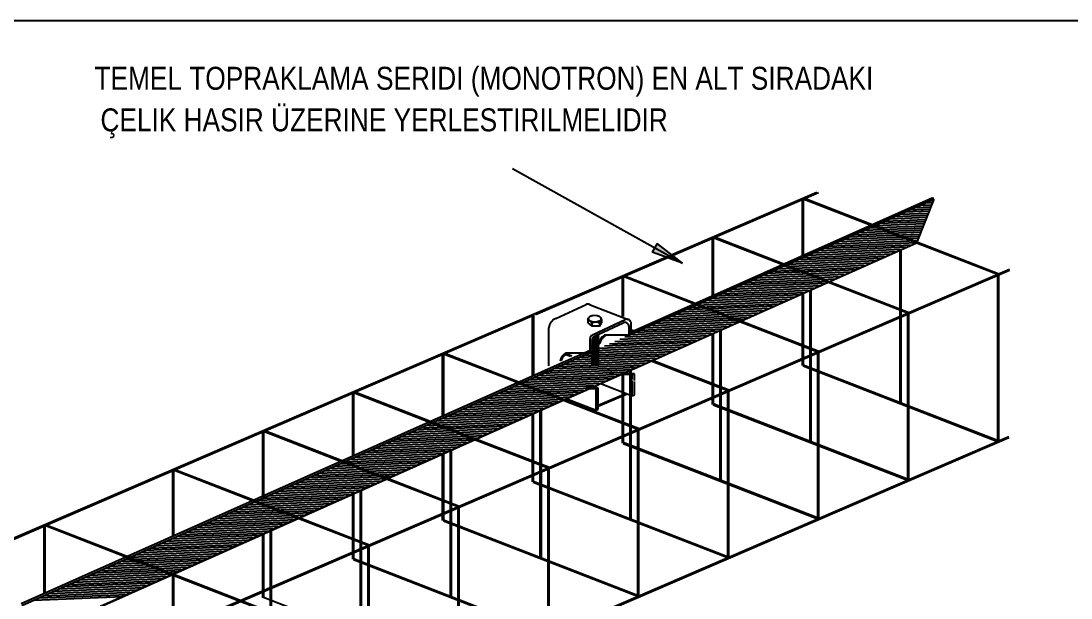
# Model space of a CAD drawing. Header units: millimetres. Extents: x 1852829 to 1882754, y -270850 to -231658.
# Drawn here: x 1856846 to 1857278.9, y -237786.4 to -237548.3 of the extents above; entities that cross this region are included whole.
import ezdxf

# ---------------------------------------------------------------- set-up
doc = ezdxf.new("R2010")
doc.units = ezdxf.units.MM
doc.layers.add('DETAYLAR', color=7, linetype='Continuous')
doc.styles.get("Standard").update_dxf_attribs({"font": 'ARIALN.TTF'})

# ---------------------------------------------------------------- blocks, each defined once
blk = doc.blocks.new('TD2')
at = {"color": 4, "ltscale": 4}
blk.add_line((828.16, 987.24), (-828.16, 987.24), dxfattribs=at)
at = {"color": 7, "linetype": 'Continuous', "ltscale": 40}
for p, q in [((29.88, 885.86), (146.63, 820.7)), ((129.23, 834.36), (125.87, 828.34)), ((146.63, 820.7), (129.23, 834.36)), ((146.63, 820.7), (125.87, 828.34))]:
    blk.add_line(p, q, dxfattribs=at)
at = {"color": 7, "ltscale": 40}
for p, q in [((44.72, 785.88), (239.05, 869.58)), ((45.66, 785.51), (239.99, 869.22)), ((228.82, 864.4), (228.82, 826.44)), ((229.53, 864.72), (229.53, 826.75)), ((275.69, 846.81), (229.53, 864.72)), ((307.68, 835.16), (230.47, 865.12)), ((363.74, 812.64), (275.69, 846.81)), ((167.01, 837.78), (167.01, 797.59)), ((167.72, 838.1), (167.72, 797.89)), ((214.99, 819.75), (167.72, 838.1)), ((247.44, 807.92), (168.66, 838.49)), ((364.68, 813.03), (307.68, 835.16)), ((295.93, 829.53), (295.93, 724.25)), ((296.63, 829.85), (296.63, 723.78)), ((-242.25, 551.61), (371.27, 815.87)), ((-239.92, 553.39), (371.28, 816.65)), ((301.93, 786.01), (214.99, 819.75)), ((105.19, 811.15), (105.19, 783.69)), ((105.9, 811.47), (105.9, 784)), ((154.29, 792.69), (105.9, 811.47)), ((186.74, 780.86), (106.84, 811.87)), ((363.03, 812.32), (363.03, 698.78)), ((363.74, 813.4), (363.74, 697.74)), ((234.11, 801.98), (234.11, 697.62)), ((234.82, 802.29), (234.82, 697.16)), ((302.87, 786.41), (247.44, 807.92)), ((228.82, 799.62), (228.82, 750.29)), ((229.53, 799.93), (229.53, 750.58)), ((240.11, 759.39), (154.29, 792.69)), ((301.93, 786.77), (301.93, 671.12)), ((-363.03, 610.25), (44.72, 785.88)), ((-290.68, 640.64), (44.72, 785.11)), ((43.38, 784.53), (43.38, 743.11)), ((44.21, 784.53), (44.21, 743.11)), ((241.05, 759.78), (186.74, 780.86)), ((301.22, 785.7), (301.22, 672.15)), ((167.72, 772.38), (167.72, 723.96)), ((172.3, 774.42), (172.3, 671)), ((173.01, 774.74), (173.01, 670.53)), ((167.01, 772.06), (167.01, 723.66)), ((-18.44, 757.91), (-18.44, 715.92)), ((-17.73, 758.22), (-17.73, 716.22)), ((32.89, 738.58), (-17.73, 758.22)), ((65.34, 726.75), (-16.79, 758.62)), ((69.55, 756.47), (66.05, 757.83)), ((70.48, 756.87), (66.75, 758.32)), ((239.4, 759.07), (239.4, 645.53)), ((240.11, 760.15), (240.11, 644.49)), ((178.3, 732.76), (125.13, 753.4)), ((179.24, 733.16), (126.04, 753.8)), ((363.03, 698.78), (229.53, 750.58)), ((105.19, 744.51), (105.19, 697.04)), ((105.9, 744.82), (105.9, 697.33)), ((110.48, 747.51), (110.48, 644.37)), ((111.19, 747.54), (111.19, 643.91)), ((363.74, 697.74), (229.53, 749.82)), ((116.48, 706.14), (32.89, 738.58)), ((-80.25, 731.28), (-80.25, 687.87)), ((-79.54, 731.6), (-79.54, 688.18)), ((-27.8, 711.52), (-79.54, 731.6)), ((4.65, 699.69), (-78.6, 731.99)), ((88.73, 723.09), (107.61, 731.22)), ((88.73, 722.31), (108.56, 730.85)), ((177.59, 732.45), (177.59, 618.9)), ((178.3, 733.53), (178.3, 617.87)), ((117.43, 706.53), (65.34, 726.75)), ((301.22, 672.15), (167.72, 723.96)), ((301.93, 671.12), (167.72, 723.2)), ((43.38, 716.95), (43.38, 670.41)), ((44.09, 717.27), (44.09, 670.71)), ((48.67, 719.31), (48.67, 617.75)), ((49.38, 719.63), (49.38, 617.28)), ((54.67, 679.52), (-27.8, 711.52)), ((-142.06, 704.66), (-142.06, 659.83)), ((-141.36, 704.97), (-141.36, 660.14)), ((-88.5, 684.46), (-141.36, 704.97)), ((-56.03, 672.64), (-140.41, 705.37)), ((-68.96, 512.14), (370.91, 701.6)), ((-68.96, 511.37), (370.91, 700.83)), ((115.77, 705.82), (115.77, 592.28)), ((116.48, 706.9), (116.48, 591.24)), ((55.61, 679.91), (4.65, 699.69)), ((239.4, 645.53), (105.9, 697.33)), ((240.11, 644.49), (105.9, 696.57)), ((-18.44, 689.4), (-18.44, 643.79)), ((-17.73, 689.71), (-17.73, 644.08)), ((-13.15, 691.76), (-13.15, 591.12)), ((-12.44, 692.07), (-12.44, 590.66)), ((-203.17, 678.35), (-203.17, 633.23)), ((-149.2, 657.4), (-203.17, 678.35)), ((-116.75, 645.57), (-202.23, 678.74)), ((-7.15, 652.89), (-88.5, 684.46)), ((53.96, 679.2), (53.96, 565.65)), ((54.67, 680.28), (54.67, 564.62)), ((-203.88, 678.03), (-203.88, 632.92)), ((-6.2, 653.28), (-56.05, 672.63)), ((-74.96, 664.2), (-74.96, 564.5)), ((-74.25, 664.52), (-74.25, 564.03)), ((177.59, 618.9), (44.09, 670.71)), ((178.3, 617.87), (44.09, 669.95)), ((-68.96, 626.27), (-149.2, 657.4)), ((-80.25, 661.84), (-80.25, 617.16)), ((-79.54, 662.16), (-79.54, 617.46)), ((-7.85, 652.57), (-7.85, 539.03)), ((-7.15, 653.65), (-7.15, 537.99)), ((-68.02, 626.66), (-116.75, 645.57)), ((115.77, 592.28), (-17.73, 644.08)), ((116.48, 591.24), (-17.73, 643.32)), ((-388.49, 598.51), (-292.34, 639.93)), ((-292.34, 639.93), (-292.34, 594.24)), ((-291.63, 640.25), (-291.63, 594.55)), ((-236.06, 618.68), (-291.63, 640.25)), ((-203.25, 606.71), (-290.68, 640.64)), ((-136.77, 636.65), (-136.77, 537.87)), ((-136.06, 636.96), (-136.06, 537.41)), ((-142.06, 634.29), (-142.06, 590.54)), ((-141.36, 634.6), (-141.36, 590.83)), ((-69.67, 625.95), (-69.67, 512.4)), ((-68.96, 627.03), (-68.96, 512.14)), ((311.39, 406.24), (-236.06, 618.68)), ((53.96, 565.65), (-79.54, 617.46)), ((54.67, 564.62), (-79.54, 616.7)), ((-203.88, 606.73), (-203.88, 563.72)), ((312.32, 406.64), (-203.61, 606.85)), ((-203.17, 607.05), (-203.17, 564.21)), ((-7.85, 539.03), (-141.36, 590.83))]:
    blk.add_line(p, q, dxfattribs=at)
at = {"color": 5, "ltscale": 40}
for p, q in [((318.72, 865.99), (318.72, 864.44)), ((109.9, 772.91), (318.15, 865.74)), ((109.9, 771.35), (319.29, 864.69)), ((306.62, 859.05), (317.24, 859.48)), ((319.29, 864.69), (307.49, 834.69)), ((310.13, 860.61), (317.81, 860.92)), ((313.63, 862.17), (318.37, 862.36)), ((317.13, 863.73), (318.94, 863.8)), ((319.29, 864.69), (318.15, 865.74)), ((289.11, 851.24), (314.4, 852.27)), ((292.62, 852.8), (314.97, 853.71)), ((296.12, 854.36), (315.54, 855.15)), ((299.62, 855.93), (316.11, 856.6)), ((303.12, 857.49), (316.67, 858.04)), ((271.6, 843.44), (311.57, 845.06)), ((275.11, 845), (312.14, 846.5)), ((278.61, 846.56), (312.7, 847.95)), ((282.11, 848.12), (313.27, 849.39)), ((285.61, 849.68), (313.84, 850.83)), ((254.09, 835.63), (308.74, 837.85)), ((257.6, 837.19), (309.3, 839.3)), ((261.1, 838.75), (309.87, 840.74)), ((264.6, 840.31), (310.44, 842.18)), ((268.1, 841.88), (311, 843.62)), ((113.56, 748.24), (307.49, 834.69)), ((236.58, 827.83), (297.67, 830.31)), ((240.09, 829.39), (301.17, 831.87)), ((243.59, 830.95), (304.67, 833.43)), ((247.09, 832.51), (307.6, 834.97)), ((250.59, 834.07), (308.17, 836.41)), ((222.58, 821.58), (283.66, 824.07)), ((226.08, 823.14), (287.16, 825.63)), ((229.58, 824.7), (290.67, 827.19)), ((233.08, 826.27), (294.17, 828.75)), ((205.07, 813.78), (266.15, 816.26)), ((208.57, 815.34), (269.65, 817.82)), ((212.07, 816.9), (273.16, 819.38)), ((215.57, 818.46), (276.66, 820.94)), ((219.07, 820.02), (280.16, 822.5)), ((187.56, 805.97), (248.64, 808.46)), ((191.06, 807.53), (252.15, 810.02)), ((194.56, 809.09), (255.65, 811.58)), ((198.06, 810.65), (259.15, 813.14)), ((201.56, 812.22), (262.65, 814.7)), ((173.55, 799.73), (234.64, 802.21)), ((177.05, 801.29), (238.14, 803.77)), ((180.55, 802.85), (241.64, 805.33)), ((184.06, 804.41), (245.14, 806.89)), ((156.04, 791.92), (217.13, 794.41)), ((159.54, 793.48), (220.63, 795.97)), ((163.04, 795.04), (224.13, 797.53)), ((166.55, 796.6), (227.63, 799.09)), ((170.05, 798.17), (231.13, 800.65)), ((138.53, 784.12), (199.62, 786.6)), ((142.03, 785.68), (203.12, 788.16)), ((145.53, 787.24), (206.62, 789.72)), ((149.04, 788.8), (210.12, 791.28)), ((152.54, 790.36), (213.62, 792.84)), ((124.52, 777.87), (185.61, 780.36)), ((128.02, 779.43), (189.11, 781.92)), ((131.53, 780.99), (192.61, 783.48)), ((135.03, 782.55), (196.11, 785.04)), ((107.01, 770.07), (168.1, 772.55)), ((110.51, 771.63), (171.6, 774.11)), ((111.32, 773.58), (112.87, 775.13)), ((114.02, 773.19), (175.1, 775.67)), ((117.52, 774.75), (178.6, 777.23)), ((121.02, 776.31), (182.11, 778.79)), ((93, 763.82), (154.09, 766.31)), ((96.51, 765.38), (157.59, 767.87)), ((100.01, 766.94), (161.09, 769.43)), ((103.51, 768.5), (164.6, 770.99)), ((-307.98, 586.63), (83.13, 760.97)), ((-307.39, 585.34), (84.55, 760.05)), ((75.49, 756.02), (136.58, 758.5)), ((79, 757.58), (140.08, 760.06)), ((82.5, 759.14), (143.58, 761.62)), ((86, 760.7), (147.09, 763.18)), ((89.5, 762.26), (150.59, 764.74)), ((57.98, 748.21), (119.07, 750.69)), ((61.49, 749.77), (122.57, 752.26)), ((64.99, 751.33), (126.07, 753.82)), ((68.49, 752.89), (129.58, 755.38)), ((71.99, 754.46), (133.08, 756.94)), ((43.98, 741.97), (105.06, 744.45)), ((47.48, 743.53), (108.56, 746.01)), ((49.9, 745.04), (112.07, 747.57)), ((51.88, 746.54), (92.85, 748.21)), ((84.84, 735.43), (113.56, 748.24)), ((91.64, 748.16), (115.57, 749.13)), ((93.12, 746.8), (112.07, 747.57)), ((94.59, 745.44), (108.56, 746.01)), ((96.22, 744.09), (105.06, 744.45)), ((26.47, 734.16), (85.89, 736.58)), ((29.97, 735.72), (91.06, 738.21)), ((33.47, 737.28), (94.56, 739.77)), ((36.97, 738.84), (98.06, 741.33)), ((40.47, 740.41), (101.56, 742.89)), ((-298.07, 564.74), (84.84, 735.43)), ((8.96, 726.36), (70.04, 728.84)), ((12.46, 727.92), (73.55, 730.4)), ((15.96, 729.48), (77.05, 731.96)), ((19.46, 731.04), (80.55, 733.52)), ((22.96, 732.6), (84.05, 735.08)), ((-5.05, 720.11), (56.04, 722.6)), ((-1.55, 721.67), (59.54, 724.16)), ((1.95, 723.23), (63.04, 725.72)), ((5.46, 724.79), (66.54, 727.28)), ((-22.56, 712.31), (38.53, 714.79)), ((-19.06, 713.87), (42.03, 716.35)), ((-15.56, 715.43), (45.53, 717.91)), ((-12.05, 716.99), (49.03, 719.47)), ((-8.55, 718.55), (52.53, 721.03)), ((-36.57, 706.06), (24.52, 708.55)), ((-33.07, 707.62), (28.02, 710.11)), ((-29.56, 709.18), (31.52, 711.67)), ((-26.06, 710.74), (35.02, 713.23)), ((-54.08, 698.26), (7.01, 700.74)), ((-50.58, 699.82), (10.51, 702.3)), ((-47.07, 701.38), (14.01, 703.86)), ((-43.57, 702.94), (17.51, 705.42)), ((-40.07, 704.5), (21.02, 706.98)), ((-71.59, 690.45), (-10.5, 692.93)), ((-68.09, 692.01), (-7, 694.5)), ((-64.58, 693.57), (-3.5, 696.06)), ((-61.08, 695.13), (0, 697.62)), ((-57.58, 696.69), (3.51, 699.18)), ((-85.6, 684.21), (-24.51, 686.69)), ((-82.09, 685.77), (-21.01, 688.25)), ((-78.59, 687.33), (-17.51, 689.81)), ((-75.09, 688.89), (-14, 691.37)), ((-103.11, 676.4), (-42.02, 678.88)), ((-99.6, 677.96), (-38.52, 680.45)), ((-96.1, 679.52), (-35.02, 682.01)), ((-92.6, 681.08), (-31.51, 683.57)), ((-89.1, 682.65), (-28.01, 685.13)), ((-117.11, 670.16), (-56.03, 672.64)), ((-113.61, 671.72), (-52.53, 674.2)), ((-110.11, 673.28), (-49.02, 675.76)), ((-106.61, 674.84), (-45.52, 677.32)), ((-134.62, 662.35), (-73.54, 664.84)), ((-131.12, 663.91), (-70.04, 666.4)), ((-127.62, 665.47), (-66.53, 667.96)), ((-124.12, 667.03), (-63.03, 669.52)), ((-120.62, 668.6), (-59.53, 671.08)), ((-152.13, 654.55), (-91.05, 657.03)), ((-148.63, 656.11), (-87.54, 658.59)), ((-145.13, 657.67), (-84.04, 660.15)), ((-141.63, 659.23), (-80.54, 661.71)), ((-138.13, 660.79), (-77.04, 663.27)), ((-166.14, 648.3), (-105.05, 650.79)), ((-162.64, 649.86), (-101.55, 652.35)), ((-159.14, 651.42), (-98.05, 653.91)), ((-155.63, 652.98), (-94.55, 655.47)), ((-183.65, 640.5), (-122.56, 642.98)), ((-180.15, 642.06), (-119.06, 644.54)), ((-176.65, 643.62), (-115.56, 646.1)), ((-173.14, 645.18), (-112.06, 647.66)), ((-169.64, 646.74), (-108.56, 649.22)), ((-201.16, 632.69), (-140.07, 635.17)), ((-197.66, 634.25), (-136.57, 636.74)), ((-194.16, 635.81), (-133.07, 638.3)), ((-190.65, 637.37), (-129.57, 639.86)), ((-187.15, 638.93), (-126.07, 641.42)), ((-215.17, 626.45), (-154.08, 628.93)), ((-211.67, 628.01), (-150.58, 630.49)), ((-208.16, 629.57), (-147.08, 632.05)), ((-204.66, 631.13), (-143.58, 633.61)), ((-232.68, 618.64), (-171.59, 621.12)), ((-229.18, 620.2), (-168.09, 622.69)), ((-225.67, 621.76), (-164.59, 624.25)), ((-222.17, 623.32), (-161.09, 625.81)), ((-218.67, 624.88), (-157.58, 627.37)), ((-246.69, 612.4), (-185.6, 614.88)), ((-243.18, 613.96), (-182.1, 616.44)), ((-239.68, 615.52), (-178.6, 618)), ((-236.18, 617.08), (-175.09, 619.56)), ((-264.2, 604.59), (-203.11, 607.07)), ((-260.69, 606.15), (-199.61, 608.64)), ((-257.19, 607.71), (-196.11, 610.2)), ((-253.69, 609.27), (-192.6, 611.76)), ((-250.19, 610.84), (-189.1, 613.32)), ((-281.71, 596.79), (-220.62, 599.27)), ((-278.2, 598.35), (-217.12, 600.83)), ((-274.7, 599.91), (-213.62, 602.39)), ((-271.2, 601.47), (-210.11, 603.95)), ((-267.7, 603.03), (-206.61, 605.51)), ((-295.71, 590.54), (-234.63, 593.03)), ((-292.21, 592.1), (-231.13, 594.59)), ((-288.71, 593.66), (-227.62, 596.15)), ((-285.21, 595.22), (-224.12, 597.71)), ((-299.22, 588.98), (-238.13, 591.46))]:
    blk.add_line(p, q, dxfattribs=at)
at = {"ltscale": 40}
for p, q in [((59.57, 782.71), (80.34, 792.36)), ((82.56, 792.44), (83.94, 791.9)), ((83.25, 792.17), (109.28, 782.07)), ((81.65, 781.91), (82.15, 783.23)), ((81.65, 781.91), (81.65, 779.71)), ((81.65, 779.71), (84.4, 777.31)), ((84.4, 779.52), (84.4, 777.31)), ((84.77, 771.45), (107.29, 781.92)), ((86.19, 770.55), (105.87, 779.69)), ((89.62, 779.56), (90.98, 781.91)), ((89.62, 777.35), (90.98, 779.71)), ((89.62, 779.56), (89.62, 777.35)), ((90.98, 781.91), (90.42, 783.42)), ((90.98, 781.91), (90.98, 779.71)), ((111.32, 771.89), (111.32, 779.35)), ((54.87, 750.15), (54.87, 776.27)), ((89.62, 777.35), (84.4, 777.31)), ((109.9, 771.23), (109.9, 777.12)), ((83.13, 758.78), (83.13, 768.88)), ((88.89, 771.21), (88.89, 771.5)), ((88.89, 770.51), (88.89, 770.8)), ((88.89, 770.51), (88.89, 770.8)), ((88.89, 769.82), (88.89, 770.11)), ((88.89, 769.13), (88.89, 769.42)), ((88.89, 768.43), (88.89, 768.73)), ((88.89, 768.43), (88.89, 768.73)), ((88.89, 767.74), (88.89, 768.03)), ((88.89, 767.05), (88.89, 767.34)), ((88.89, 766.36), (88.89, 766.65)), ((88.89, 765.67), (88.89, 765.96)), ((88.89, 764.97), (88.89, 765.27)), ((88.89, 764.97), (88.89, 765.27)), ((103.81, 771.23), (92.93, 771.23)), ((109.9, 771.23), (92.93, 771.23)), ((109.9, 771.23), (111.32, 771.89)), ((74.92, 758.78), (66.16, 758.78)), ((83.13, 758.78), (66.16, 758.78)), ((83.13, 758.78), (84.55, 759.44)), ((88.89, 764.28), (88.89, 764.57)), ((88.89, 764.28), (88.89, 764.57)), ((88.89, 763.58), (88.89, 763.88)), ((88.89, 762.9), (88.89, 763.19)), ((88.89, 762.2), (88.89, 762.5)), ((88.89, 761.51), (88.89, 761.81)), ((88.89, 760.82), (88.89, 761.11)), ((88.89, 760.82), (88.89, 761.11)), ((88.89, 760.52), (88.89, 760.81)), ((88.89, 760.52), (88.89, 760.81)), ((88.89, 759.82), (88.89, 760.12)), ((88.89, 759.14), (88.89, 759.43)), ((88.89, 758.44), (88.89, 758.73)), ((88.89, 757.75), (88.89, 758.04)), ((88.89, 757.05), (88.89, 757.35)), ((88.89, 756.36), (88.89, 756.65)), ((88.89, 755.66), (88.89, 755.96)), ((88.89, 754.99), (88.89, 755.28)), ((88.89, 754.29), (88.89, 754.58)), ((88.89, 753.6), (88.89, 753.89)), ((88.89, 752.9), (88.89, 753.2)), ((88.89, 752.22), (88.89, 752.51)), ((88.89, 751.52), (88.89, 751.82)), ((88.89, 751.52), (88.89, 751.82)), ((112.12, 744.07), (103.72, 744.07)), ((113.53, 744.73), (105.25, 744.73)), ((112.12, 744.07), (113.53, 744.73)), ((112.12, 740.71), (112.12, 744.07)), ((113.53, 740.16), (113.53, 744.73)), ((89.87, 738.11), (112.12, 729.47)), ((112.12, 729.47), (112.12, 739.95)), ((113.53, 730.13), (113.53, 739.4)), ((88.73, 735.01), (80.44, 735.01)), ((87.31, 734.35), (82.4, 734.35)), ((87.31, 734.35), (88.73, 735.01)), ((87.31, 719.75), (87.31, 734.35)), ((88.73, 720.41), (88.73, 735.01)), ((112.12, 729.47), (113.53, 730.13)), ((67.18, 727.56), (87.31, 719.75)), ((87.31, 719.75), (87.31, 726.61)), ((88.73, 720.41), (88.73, 727.22)), ((87.31, 719.75), (88.73, 720.41))]:
    blk.add_line(p, q, dxfattribs=at)
at = {"color": 1, "ltscale": 40}
for p, q in [((84.55, 767.54), (84.55, 767.94)), ((84.55, 766.84), (84.55, 767.14)), ((84.55, 766.84), (84.55, 767.14)), ((84.55, 766.15), (84.55, 766.44)), ((84.55, 765.46), (84.55, 765.75)), ((84.55, 764.77), (84.55, 765.06)), ((84.55, 764.77), (84.55, 765.06)), ((84.55, 763.96), (84.55, 764.36)), ((84.55, 763.27), (84.55, 763.56)), ((84.55, 763.27), (84.55, 763.56)), ((84.55, 762.57), (84.55, 762.87)), ((84.55, 761.88), (84.55, 762.18)), ((84.55, 761.19), (84.55, 761.48)), ((84.55, 761.19), (84.55, 761.48)), ((84.55, 760.48), (84.55, 760.79)), ((84.55, 760.49), (84.55, 760.79)), ((84.55, 759.79), (84.55, 760.1)), ((84.55, 759.81), (84.55, 760.1)), ((84.55, 759.11), (84.55, 759.41)), ((84.55, 759.1), (84.55, 759.4)), ((84.55, 758.31), (84.55, 758.71)), ((84.55, 757.61), (84.55, 757.91)), ((84.55, 757.61), (84.55, 757.91)), ((84.55, 756.92), (84.55, 757.21)), ((84.55, 756.23), (84.55, 756.52)), ((84.55, 755.54), (84.55, 755.83)), ((84.55, 755.54), (84.55, 755.83)), ((84.55, 754.84), (84.55, 755.13)), ((84.55, 754.83), (84.55, 755.13)), ((84.55, 754.15), (84.55, 754.45)), ((84.55, 754.13), (84.55, 754.45)), ((84.55, 753.46), (84.55, 753.75)), ((84.55, 753.44), (84.55, 753.75)), ((84.55, 752.77), (84.55, 753.06)), ((84.55, 752.75), (84.55, 753.06)), ((84.55, 752.08), (84.55, 752.37)), ((84.55, 752.08), (84.55, 752.37)), ((84.55, 752.06), (84.55, 752.37)), ((84.55, 751.38), (84.55, 751.67)), ((84.55, 751.37), (84.55, 751.67))]:
    blk.add_line(p, q, dxfattribs=at)
at = {"color": 5, "ltscale": 40}
for points in [[(113.56, 748.24), (113.56, 748.24), (100.24, 742.3), (98.87, 741.69), (98.83, 741.67)], [(84.84, 735.43), (84.84, 735.43), (80.42, 733.46), (79.49, 733.05), (73.74, 730.49), (72.43, 729.9), (64.89, 726.54), (64.26, 726.26), (63.56, 725.95), (18.95, 706.06), (18.02, 705.65), (2.79, 698.86), (2.09, 698.55), (-42.53, 678.66), (-43.45, 678.25), (-58.68, 671.46), (-59.39, 671.14), (-104, 651.26), (-104.92, 650.84), (-120.16, 644.05), (-120.86, 643.74), (-165.47, 623.85), (-166.4, 623.44), (-181.63, 616.65), (-182.33, 616.34), (-253.44, 584.64)]]:
    blk.add_lwpolyline(points, dxfattribs=at)
at = {"ltscale": 40}
for centre, radius, start, end in [((81.54, 789.79), 2.83, 68.79077, 114.92689), ((62.41, 775.7), 7.57, 112.05529, 175.62505), ((79.67, 776.87), 5.43, 29.31803, 68.54461), ((87.05, 773.56), 6.52, 66.78145, 113.94842), ((107.06, 777.12), 2.84, 0, 114.92689), ((108.48, 779.35), 2.84, 0, 114.92689), ((85.96, 768.88), 2.83, 114.92689, 180), ((87.38, 767.98), 2.84, 114.92689, 180), ((86.56, 773.04), 5.52, 248.63888, 295.05023), ((86.56, 772.35), 5.17, 247.09339, 296.90141), ((86.56, 772.35), 5.52, 248.63888, 295.05023), ((86.56, 771.66), 5.17, 247.09339, 296.90141), ((86.56, 771.66), 5.52, 248.63888, 295.05023), ((86.56, 770.96), 5.17, 247.09339, 296.90141), ((86.56, 770.96), 5.52, 248.63888, 295.05023), ((86.56, 770.28), 5.17, 247.09339, 296.90141), ((86.56, 770.28), 5.52, 248.63888, 295.05023), ((86.56, 769.58), 5.17, 247.09339, 296.90141), ((86.56, 773.04), 5.17, 247.2852, 296.90141), ((86.56, 773.74), 5.52, 249.34088, 295.05023), ((86.56, 773.74), 5.17, 249.00065, 296.90141), ((86.56, 774.42), 5.52, 251.62719, 295.05023), ((86.56, 774.42), 5.17, 252.358, 296.90141), ((86.56, 775.12), 5.52, 255.63108, 295.05023), ((86.56, 775.12), 5.17, 257.8397, 296.90141), ((86.56, 775.81), 5.52, 262.33284, 295.05023), ((86.56, 775.81), 5.17, 268.34649, 296.90141), ((86.56, 776.21), 5.52, 269.4584, 295.05023), ((86.56, 776.51), 5.52, 276.92385, 295.05023), ((88.78, 771.7), 0.233, 300.68435, 59.31565), ((88.78, 771.01), 0.233, 300.68435, 59.31565), ((88.78, 770.31), 0.233, 300.68435, 59.31565), ((88.78, 769.62), 0.233, 300.68435, 59.31565), ((88.78, 768.93), 0.233, 300.68435, 59.31565), ((88.78, 768.23), 0.233, 300.68435, 59.31565), ((88.78, 767.55), 0.233, 300.68435, 59.31565), ((88.78, 766.85), 0.233, 300.68435, 59.31565), ((88.78, 766.16), 0.233, 300.68435, 59.31565), ((88.78, 765.47), 0.233, 300.68435, 59.31565), ((88.78, 764.77), 0.233, 300.68435, 59.31565), ((97.95, 763.79), 8.98, 124.00976, 173.09058), ((97.95, 763.79), 8.27, 115.84176, 170.18652), ((71.18, 751.34), 8.98, 124.00976, 166.68909), ((71.18, 751.34), 8.27, 115.84176, 162.94619), ((86.56, 766.81), 5.52, 247.381, 295.05023), ((86.56, 767.5), 5.52, 247.39183, 295.05023), ((86.56, 769.58), 5.52, 248.63888, 277.559), ((86.56, 768.89), 5.17, 247.09339, 268.29527), ((86.56, 768.89), 5.52, 248.63888, 295.05023), ((86.56, 768.89), 5.52, 248.63888, 261.30602), ((86.56, 768.2), 5.17, 247.09339, 296.90141), ((86.56, 768.2), 5.52, 248.63888, 295.05023), ((86.56, 767.5), 5.17, 247.09339, 296.90141), ((86.56, 766.81), 5.17, 247.09339, 296.90141), ((86.56, 766.12), 5.17, 247.09339, 296.90141), ((86.56, 766.12), 5.52, 248.63888, 295.05023), ((86.56, 765.13), 5.52, 248.63888, 295.05023), ((86.56, 764.44), 5.17, 247.09339, 296.90141), ((86.56, 764.44), 5.52, 248.63888, 295.05023), ((86.56, 763.74), 5.17, 247.09339, 296.90141), ((86.56, 763.74), 5.52, 248.63888, 295.05023), ((86.56, 763.05), 5.17, 247.09339, 296.90141), ((86.56, 763.05), 5.52, 248.63888, 295.05023), ((86.56, 762.36), 5.17, 247.09339, 296.90141), ((86.56, 768.89), 5.17, 247.2852, 296.90141), ((86.56, 765.13), 5.17, 247.2852, 296.90141), ((86.56, 769.58), 5.52, 249.34088, 295.05023), ((86.56, 765.82), 5.52, 249.34088, 295.05023), ((88.78, 764.08), 0.233, 300.68435, 59.31565), ((88.78, 763.39), 0.233, 300.68435, 59.31565), ((88.78, 762.7), 0.233, 300.68435, 59.31565), ((88.78, 762), 0.233, 300.68435, 59.31565), ((88.78, 761.31), 0.233, 300.68435, 59.31565), ((88.78, 760.32), 0.233, 300.68435, 59.31565), ((88.78, 759.63), 0.233, 300.68435, 59.31565), ((88.78, 758.94), 0.233, 300.68435, 59.31565), ((88.78, 758.24), 0.233, 300.68435, 59.31565), ((88.78, 757.55), 0.233, 300.68435, 59.31565), ((86.56, 762.36), 5.52, 248.63888, 295.05023), ((86.56, 761.67), 5.17, 247.09339, 296.90141), ((86.56, 761.67), 5.52, 248.63888, 295.05023), ((86.56, 760.98), 5.17, 247.09339, 296.90141), ((86.56, 760.98), 5.52, 248.63888, 295.05023), ((86.56, 760.28), 5.17, 247.09339, 296.90141), ((86.56, 760.28), 5.52, 248.63888, 295.05023), ((86.56, 759.59), 5.17, 247.09339, 296.90141), ((86.56, 759.59), 5.52, 248.63888, 295.05023), ((86.56, 758.9), 5.17, 247.09339, 296.90141), ((86.56, 758.9), 5.52, 248.63888, 295.05023), ((86.56, 758.21), 5.17, 247.09339, 296.90141), ((86.56, 758.21), 5.52, 248.63888, 295.05023), ((86.56, 757.51), 5.17, 247.09339, 296.90141), ((86.56, 757.51), 5.52, 248.63888, 295.05023), ((86.56, 756.82), 5.17, 247.09339, 296.90141), ((86.56, 756.82), 5.52, 248.63888, 295.05023), ((86.56, 756.13), 5.17, 247.09339, 296.90141), ((88.78, 756.85), 0.233, 300.68435, 59.31565), ((88.78, 756.16), 0.233, 300.68435, 59.31565), ((88.78, 755.46), 0.233, 300.68435, 59.31565), ((88.78, 754.79), 0.233, 300.68435, 59.31565), ((88.78, 754.09), 0.233, 300.68435, 59.31565), ((88.78, 753.4), 0.233, 300.68435, 59.31565), ((88.78, 752.7), 0.233, 300.68435, 59.31565), ((88.78, 752.02), 0.233, 300.68435, 59.31565)]:
    blk.add_arc(centre, radius, start, end, dxfattribs=at)
at = {"color": 1, "ltscale": 40}
for centre in [(84.67, 767.34), (84.67, 766.64), (84.67, 765.95), (84.67, 765.26), (84.67, 764.56), (84.67, 763.76), (84.67, 763.07), (84.67, 762.37), (84.67, 761.68), (84.67, 760.99), (84.67, 760.3), (84.67, 759.61), (84.67, 758.91), (84.67, 758.11), (84.67, 757.41), (84.67, 756.72), (84.67, 756.03), (84.67, 755.34), (84.67, 754.65), (84.67, 753.95), (84.67, 753.26), (84.67, 752.57), (84.67, 751.88)]:
    blk.add_arc(centre, 0.233, 120.68435, 239.31565, dxfattribs=at)
at = {"ltscale": 40}
blk.add_ellipse((86.32, 782.56), major_axis=(4.33, 0), ratio=0.543478, dxfattribs=at)
at = {"color": 7, "linetype": 'Continuous', "ltscale": 40}
blk.add_solid([(129.23, 834.36), (146.63, 820.7), (125.87, 828.34)], dxfattribs=at)
for s, p in [('TEMEL TOPRAKLAMA SERIDI (MONOTRON) EN ALT SIRADAKI', (-257.5, 939.98)), ('ÇELIK HASIR ÜZERINE YERLESTIRILMELIDIR', (-253.39, 911.38))]:
    blk.add_text(s, height=15.75, dxfattribs=at).set_placement(p)

msp = doc.modelspace()

# ---------------------------------------------------------------- block references
at = {"layer": 'DETAYLAR', "transparency": 33554687, "xscale": 0.6000000000000001, "yscale": 0.6000000000000001, "zscale": 0.6000000000000001}
msp.add_blockref('TD2', (1857030.76, -238140.66), dxfattribs=at)

doc.saveas('drawing.dxf')
